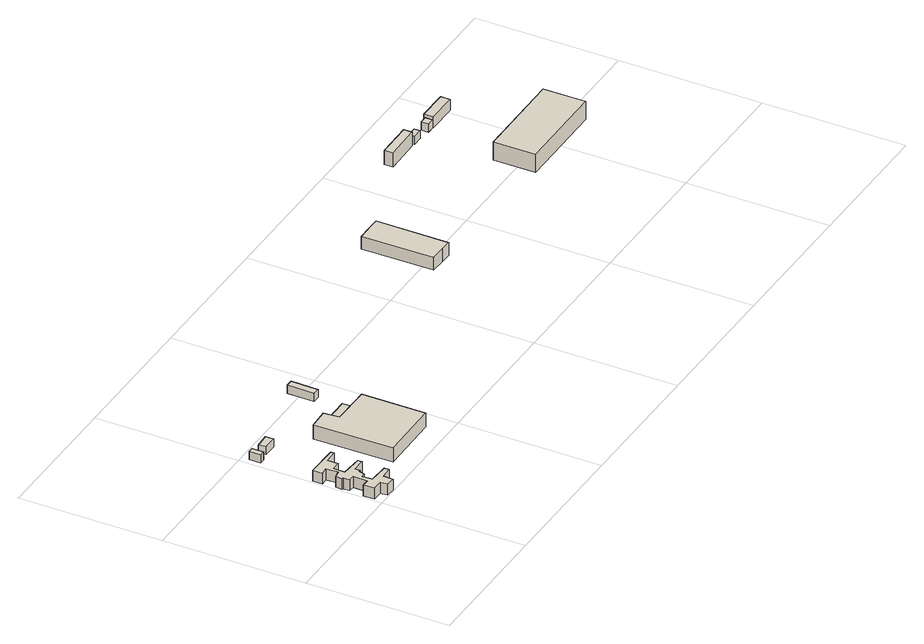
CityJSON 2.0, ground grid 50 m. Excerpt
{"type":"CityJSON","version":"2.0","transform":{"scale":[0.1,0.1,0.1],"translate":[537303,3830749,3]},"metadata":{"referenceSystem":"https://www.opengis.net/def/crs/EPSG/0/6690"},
"CityObjects":{
"building1":{"type":"Building","attributes":{"計測周辺長":108.23,"1/2500図郭":91,"区名":"住之江区","町丁目名称":"南港南７丁目","街区番号":3,"class":"3003","usage":"452","measuredHeight":4.1,"storeysAboveGround":1,"BuildingDetailAttribute.buildingRoofEdgeArea":128.69,"BuildingDetailAttribute.buildingStructureType":"603","BuildingDetailAttribute.buildingStructureOrgType":"3","BuildingDetailAttribute.detailedUsage":"1610","BuildingDetailAttribute.specifiedBuildingCoverageRate":0.6,"BuildingDetailAttribute.surveyYear":2017,"BuildingHighTideRiskAttribute.description":"1","BuildingHighTideRiskAttribute.rank":"2","BuildingHighTideRiskAttribute.depth":2.25,"BuildingIDAttribute.prefecture":"27","BuildingIDAttribute.city":"27125"},"geometry":[{"type":"Solid","lod":"1","boundaries":[[[[0,1,2,3,4,5,6,7,8,9,10,11,12,13,14,15,16,17,18,19,20,21,22,23,24,25,26,27,28,29,30,31]],[[30,32,33,31]],[[29,34,32,30]],[[28,35,34,29]],[[27,36,35,28]],[[26,37,36,27]],[[25,38,37,26]],[[24,39,38,25]],[[23,40,39,24]],[[22,41,40,23]],[[21,42,41,22]],[[20,43,42,21]],[[19,44,43,20]],[[18,45,44,19]],[[17,46,45,18]],[[16,47,46,17]],[[15,48,47,16]],[[14,49,48,15]],[[13,50,49,14]],[[12,51,50,13]],[[11,52,51,12]],[[10,53,52,11]],[[9,54,53,10]],[[8,55,54,9]],[[7,56,55,8]],[[6,57,56,7]],[[5,58,57,6]],[[4,59,58,5]],[[3,60,59,4]],[[2,61,60,3]],[[1,62,61,2]],[[0,63,62,1]],[[31,33,63,0]],[[32,34,35,36,37,38,39,40,41,42,43,44,45,46,47,48,49,50,51,52,53,54,55,56,57,58,59,60,61,62,63,33]]]]}]},
"building2":{"type":"Building","attributes":{"計測周辺長":11.99,"1/2500図郭":91,"区名":"住之江区","町丁目名称":"南港南７丁目","街区番号":3,"class":"3001","usage":"452","storeysAboveGround":1,"BuildingDetailAttribute.buildingRoofEdgeArea":7.97,"BuildingDetailAttribute.buildingStructureType":"603","BuildingDetailAttribute.buildingStructureOrgType":"3","BuildingDetailAttribute.detailedUsage":"1610","BuildingDetailAttribute.specifiedBuildingCoverageRate":0.6,"BuildingDetailAttribute.surveyYear":2017,"BuildingHighTideRiskAttribute.description":"1","BuildingHighTideRiskAttribute.rank":"2","BuildingHighTideRiskAttribute.depth":2.25,"BuildingIDAttribute.prefecture":"27","BuildingIDAttribute.city":"27125"},"geometry":[{"type":"Solid","lod":"1","boundaries":[[[[64,65,66,67,68]],[[67,69,70,68]],[[66,71,69,67]],[[65,72,71,66]],[[64,73,72,65]],[[68,70,73,64]],[[69,71,72,73,70]]]]}]},
"building3":{"type":"Building","attributes":{"計測周辺長":15.31,"1/2500図郭":91,"区名":"住之江区","町丁目名称":"南港南７丁目","街区番号":3,"class":"3001","usage":"452","storeysAboveGround":1,"BuildingDetailAttribute.buildingRoofEdgeArea":13.16,"BuildingDetailAttribute.buildingStructureType":"603","BuildingDetailAttribute.buildingStructureOrgType":"3","BuildingDetailAttribute.detailedUsage":"1610","BuildingDetailAttribute.specifiedBuildingCoverageRate":0.6,"BuildingDetailAttribute.surveyYear":2017,"BuildingHighTideRiskAttribute.description":"1","BuildingHighTideRiskAttribute.rank":"2","BuildingHighTideRiskAttribute.depth":2.25,"BuildingIDAttribute.prefecture":"27","BuildingIDAttribute.city":"27125"},"geometry":[{"type":"Solid","lod":"1","boundaries":[[[[74,75,76,77]],[[76,78,79,77]],[[75,80,78,76]],[[74,81,80,75]],[[77,79,81,74]],[[78,80,81,79]]]]}]},
"building4":{"type":"Building","attributes":{"計測周辺長":98.78,"1/2500図郭":91,"区名":"住之江区","町丁目名称":"南港南７丁目","街区番号":3,"class":"3001","usage":"452","measuredHeight":5.2,"storeysAboveGround":2,"BuildingDetailAttribute.buildingRoofEdgeArea":530.78,"BuildingDetailAttribute.buildingStructureType":"603","BuildingDetailAttribute.buildingStructureOrgType":"3","BuildingDetailAttribute.detailedUsage":"1610","BuildingDetailAttribute.specifiedBuildingCoverageRate":0.6,"BuildingDetailAttribute.surveyYear":2017,"BuildingHighTideRiskAttribute.description":"1","BuildingHighTideRiskAttribute.rank":"2","BuildingHighTideRiskAttribute.depth":2.37,"BuildingIDAttribute.prefecture":"27","BuildingIDAttribute.city":"27125"},"geometry":[{"type":"Solid","lod":"1","boundaries":[[[[82,83,84,85,86,87,88,89]],[[88,90,91,89]],[[87,92,90,88]],[[86,93,92,87]],[[85,94,93,86]],[[84,95,94,85]],[[83,96,95,84]],[[82,97,96,83]],[[89,91,97,82]],[[90,92,93,94,95,96,97,91]]]]}]},
"building5":{"type":"Building","attributes":{"class":"3001","measuredHeight":3.3,"BuildingDetailAttribute.specifiedBuildingCoverageRate":0.6,"BuildingDetailAttribute.surveyYear":2017,"BuildingHighTideRiskAttribute.description":"1","BuildingHighTideRiskAttribute.rank":"2","BuildingHighTideRiskAttribute.depth":2.51,"BuildingIDAttribute.prefecture":"27","BuildingIDAttribute.city":"27125"},"geometry":[{"type":"Solid","lod":"1","boundaries":[[[[89,98,99,82]],[[99,100,101,82]],[[98,102,100,99]],[[89,103,102,98]],[[82,101,103,89]],[[100,102,103,101]]]]}]},
"building6":{"type":"Building","attributes":{"class":"3001","BuildingDetailAttribute.specifiedBuildingCoverageRate":0.6,"BuildingDetailAttribute.surveyYear":2017,"BuildingHighTideRiskAttribute.description":"1","BuildingHighTideRiskAttribute.rank":"2","BuildingHighTideRiskAttribute.depth":2.2,"BuildingIDAttribute.prefecture":"27","BuildingIDAttribute.city":"27125"},"geometry":[{"type":"Solid","lod":"1","boundaries":[[[[104,105,106,107]],[[106,108,109,107]],[[105,110,108,106]],[[104,111,110,105]],[[107,109,111,104]],[[108,110,111,109]]]]}]},
"building7":{"type":"Building","attributes":{"計測周辺長":69.66,"1/2500図郭":91,"区名":"住之江区","町丁目名称":"南港南７丁目","街区番号":2,"class":"3001","usage":"452","measuredHeight":4.7,"storeysAboveGround":1,"BuildingDetailAttribute.buildingRoofEdgeArea":241.77,"BuildingDetailAttribute.buildingStructureType":"610","BuildingDetailAttribute.buildingStructureOrgType":"2","BuildingDetailAttribute.detailedUsage":"1610","BuildingDetailAttribute.specifiedBuildingCoverageRate":0.6,"BuildingDetailAttribute.surveyYear":2017,"BuildingHighTideRiskAttribute.description":"1","BuildingHighTideRiskAttribute.rank":"2","BuildingHighTideRiskAttribute.depth":2.36,"BuildingIDAttribute.prefecture":"27","BuildingIDAttribute.city":"27125"},"geometry":[{"type":"Solid","lod":"1","boundaries":[[[[112,113,114,115,116,117]],[[116,118,119,117]],[[115,120,118,116]],[[114,121,120,115]],[[113,122,121,114]],[[112,123,122,113]],[[117,119,123,112]],[[118,120,121,122,123,119]]]]}]},
"building8":{"type":"Building","attributes":{"class":"3001","measuredHeight":5.2,"BuildingDetailAttribute.specifiedBuildingCoverageRate":0.6,"BuildingDetailAttribute.surveyYear":2017,"BuildingTsunamiRiskAttribute.description":"1","BuildingTsunamiRiskAttribute.rank":"1","BuildingTsunamiRiskAttribute.depth":0.43,"BuildingHighTideRiskAttribute.description":"1","BuildingHighTideRiskAttribute.rank":"2","BuildingHighTideRiskAttribute.depth":2,"BuildingIDAttribute.prefecture":"27","BuildingIDAttribute.city":"27125"},"geometry":[{"type":"Solid","lod":"1","boundaries":[[[[124,125,126,127]],[[126,128,129,127]],[[125,130,128,126]],[[124,131,130,125]],[[127,129,131,124]],[[128,130,131,129]]]]}]},
"building9":{"type":"Building","attributes":{"class":"3001","BuildingDetailAttribute.specifiedBuildingCoverageRate":0.6,"BuildingDetailAttribute.surveyYear":2017,"BuildingTsunamiRiskAttribute.description":"1","BuildingTsunamiRiskAttribute.rank":"1","BuildingTsunamiRiskAttribute.depth":0.25,"BuildingHighTideRiskAttribute.description":"1","BuildingHighTideRiskAttribute.rank":"2","BuildingHighTideRiskAttribute.depth":2.82,"BuildingIDAttribute.prefecture":"27","BuildingIDAttribute.city":"27125"},"geometry":[{"type":"Solid","lod":"1","boundaries":[[[[132,133,134,135]],[[134,136,137,135]],[[133,138,136,134]],[[132,139,138,133]],[[135,137,139,132]],[[136,138,139,137]]]]}]},
"building10":{"type":"Building","attributes":{"class":"3001","BuildingDetailAttribute.specifiedBuildingCoverageRate":0.6,"BuildingDetailAttribute.surveyYear":2017,"BuildingTsunamiRiskAttribute.description":"1","BuildingTsunamiRiskAttribute.rank":"1","BuildingTsunamiRiskAttribute.depth":0.19,"BuildingHighTideRiskAttribute.description":"1","BuildingHighTideRiskAttribute.rank":"2","BuildingHighTideRiskAttribute.depth":2.75,"BuildingIDAttribute.prefecture":"27","BuildingIDAttribute.city":"27125"},"geometry":[{"type":"Solid","lod":"1","boundaries":[[[[140,141,142,143]],[[142,144,145,143]],[[141,146,144,142]],[[140,147,146,141]],[[143,145,147,140]],[[144,146,147,145]]]]}]},
"building11":{"type":"Building","attributes":{"計測周辺長":95.99,"1/2500図郭":91,"区名":"住之江区","町丁目名称":"南港南７丁目","街区番号":2,"class":"3003","usage":"431","measuredHeight":6.7,"storeysAboveGround":1,"BuildingDetailAttribute.buildingRoofEdgeArea":492.06,"BuildingDetailAttribute.buildingStructureType":"610","BuildingDetailAttribute.buildingStructureOrgType":"2","BuildingDetailAttribute.detailedUsage":"1720","BuildingDetailAttribute.specifiedBuildingCoverageRate":0.6,"BuildingDetailAttribute.surveyYear":2017,"BuildingHighTideRiskAttribute.description":"1","BuildingHighTideRiskAttribute.rank":"2","BuildingHighTideRiskAttribute.depth":2.18,"BuildingIDAttribute.prefecture":"27","BuildingIDAttribute.city":"27125"},"geometry":[{"type":"Solid","lod":"1","boundaries":[[[[148,149,150,151]],[[150,152,153,151]],[[149,154,152,150]],[[148,155,154,149]],[[151,153,155,148]],[[152,154,155,153]]]]}]},
"building12":{"type":"Building","attributes":{"class":"3001","measuredHeight":4.3,"BuildingDetailAttribute.specifiedBuildingCoverageRate":0.6,"BuildingDetailAttribute.surveyYear":2017,"BuildingTsunamiRiskAttribute.description":"1","BuildingTsunamiRiskAttribute.rank":"1","BuildingTsunamiRiskAttribute.depth":0.19,"BuildingHighTideRiskAttribute.description":"1","BuildingHighTideRiskAttribute.rank":"2","BuildingHighTideRiskAttribute.depth":2.75,"BuildingIDAttribute.prefecture":"27","BuildingIDAttribute.city":"27125"},"geometry":[{"type":"Solid","lod":"1","boundaries":[[[[156,157,158,159]],[[158,160,161,159]],[[157,162,160,158]],[[156,163,162,157]],[[159,161,163,156]],[[160,162,163,161]]]]}]}
},
"vertices":[
[43,2,6],[40,27,6],[5,27,6],[4,67,6],[29,65,6],[31,115,6],[9,117,6],[9,139,6],[4,139,6],[6,164,6],[31,167,6],[28,209,6],[3,207,6],[3,242,6],[118,240,6],[118,228,6],[73,227,6],[73,190,6],[43,190,6],[41,150,6],[116,145,6],[116,130,6],[71,130,6],[71,112,6],[64,112,6],[59,92,6],[44,92,6],[47,57,6],[117,53,6],[117,35,6],[77,33,6],[75,0,6],[77,33,46],[75,0,46],[117,35,46],[117,53,46],[47,57,46],[44,92,46],[59,92,46],[64,112,46],[71,112,46],[71,130,46],[116,130,46],[116,145,46],[41,150,46],[43,190,46],[73,190,46],[73,227,46],[118,228,46],[118,240,46],[3,242,46],[3,207,46],[28,209,46],[31,167,46],[6,164,46],[4,139,46],[9,139,46],[9,117,46],[31,115,46],[29,65,46],[4,67,46],[5,27,46],[40,27,46],[43,2,46],
[13,429,8],[13,469,8],[33,469,8],[33,434,8],[33,429,8],[33,434,38],[33,429,38],[33,469,38],[13,469,38],[13,429,38],
[63,435,8],[58,460,8],[110,463,8],[111,435,8],[110,463,38],[111,435,38],[58,460,38],[63,435,38],
[384,299,4],[432,298,4],[432,76,4],[214,74,4],[212,351,4],[284,354,4],[290,300,4],[293,300,4],[290,300,56],[293,300,56],[284,354,56],[212,351,56],[214,74,56],[432,76,56],[432,298,56],[384,299,56],
[293,340,4],[384,340,4],[384,340,37],[384,299,37],[293,340,37],[293,300,37],
[393,443,6],[395,538,6],[420,538,6],[418,443,6],[420,538,36],[418,443,36],[395,538,36],[393,443,36],
[1303,709,6],[1301,455,6],[1260,457,6],[1207,458,6],[1205,709,6],[1258,710,6],[1205,709,53],[1258,710,53],[1207,458,53],[1260,457,53],[1301,455,53],[1303,709,53],
[1658,869,1],[1788,870,1],[1788,840,1],[1659,839,1],[1788,840,53],[1659,839,53],[1788,870,53],[1658,869,53],
[1795,857,4],[1831,857,4],[1832,836,4],[1795,836,4],[1832,836,34],[1795,836,34],[1831,857,34],[1795,857,34],
[1874,829,5],[1874,855,5],[1901,855,5],[1901,829,5],[1901,855,35],[1901,829,35],[1874,855,35],[1874,829,35],
[1830,432,7],[1829,580,7],[2160,582,7],[2161,433,7],[2160,582,74],[2161,433,74],[1829,580,74],[1830,432,74],
[1902,827,4],[1902,860,4],[2012,860,4],[2012,827,4],[2012,860,46],[2012,827,46],[1902,860,46],[1902,827,46]
]}
